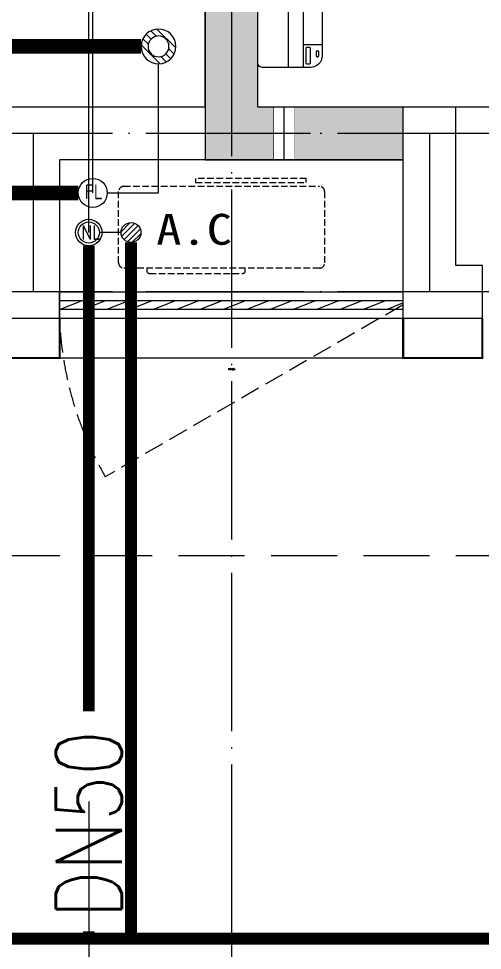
# Model space of a CAD drawing. Extents: x 27938 to 1507990, y 110129 to 923079.
# Drawn here: x 861411 to 863167, y 670163 to 673692 of the extents above; entities that cross this region are included whole.
import ezdxf

# ---------------------------------------------------------------- set-up
doc = ezdxf.new("R2010")
doc.units = 0
doc.header["$LTSCALE"] = 1000
doc.header["$MEASUREMENT"] = 0
doc.linetypes.add('DASH', pattern=[0.35, 0.25, -0.1])
doc.linetypes.add('DOTE', pattern=[2.42, 2, -0.2, 0.02, -0.2])
for name, color, linetype in [('3.5方案汇报，与郭总、侯月琴确定户型_t8$0$2020.03.04 -1安徽标准化洋房户型(UA）_t8_t8$0$看线', 154, 'Continuous'), ('COLUMN', 9, 'Continuous'), ('DIM_凝结', 150, 'Continuous'), ('DIM_废水', 31, 'Continuous'), ('DOTE', 1, 'Continuous'), ('EQUIP_地漏', 7, 'Continuous'), ('PIPE-凝结', 150, 'N'), ('PIPE-废水', 31, 'TG_F'), ('PUB_HATCH', 8, 'Continuous'), ('PUB_TEXT', 4, 'Continuous'), ('TEXT_凝结', 7, 'Continuous'), ('TWT_DIM', 3, 'Continuous'), ('VPIPE-凝结', 150, 'N'), ('VPIPE-废水', 31, 'Continuous'), ('WALL', 9, 'Continuous'), ('WINDOW', 4, 'Continuous'), ('WINDOW_TEXT', 7, 'Continuous'), ('卫生间', 6, 'Continuous'), ('机电标识类', 1, 'Continuous'), ('看线', 251, 'Continuous')]:
    doc.layers.add(name, color=color, linetype=linetype)
for name, color, linetype, lineweight in [('平面-空调室内机', 176, 'Continuous', 9), ('平面-空调预留孔', 173, 'Continuous', 15), ('空调', 76, 'Continuous', 13)]:
    doc.layers.add(name, color=color, linetype=linetype, lineweight=lineweight)
doc.styles.add('_TCH_DIM_T3', font='SIMPLEX.shx', dxfattribs={"width": 0.494118, "bigfont": 'GBCBIG.shx'})
doc.styles.add('_TCH_WINDOW', font='SIMPLEX.shx', dxfattribs={"width": 0.7, "height": 3.5, "bigfont": 'GBCBIG.shx'})
doc.styles.add('_TWT_PIPEDN', font='SIMPLEX', dxfattribs={"width": 0.8, "height": 3.5, "bigfont": 'HZTXT'})
doc.styles.get("Standard").update_dxf_attribs({"font": 'gbenor.shx', "bigfont": 'gbcbig.shx'})
doc.styles.add('TG_LINETYPE', font='SIMPLEX', dxfattribs={"width": 0.8, "height": 3, "bigfont": 'HZTXT'})
doc.styles.add('黑体', font='simhei.ttf')
doc.linetypes.add('N', pattern='A,3,-0.2,["N",Standard,S=0.25,R=0,X=-0.1,Y=-0.115],-0.2', length=3.4)
doc.linetypes.add('TG_F', pattern='A,2,-0.3,["F",TG_LINETYPE,S=0.1,R=0,X=-0.23,Y=-0.15],0', length=2.3)
doc.dimstyles.new('_TWT_ARCH&&100', dxfattribs={"dimtxt": 297.5, "dimasz": 100, "dimexe": 250, "dimexo": 300, "dimgap": 126.25, "dimtad": 1, "dimdec": 0, "dimzin": 0, "dimdsep": 46, "dimtxsty": '_TCH_DIM_T3', "dimblk": 'ARCHTICK', "dimcen": 0.09, "dimclrt": 7, "dimazin": 2, "dimtfac": 1, "dimtdec": 0, "dimtix": 1, "dimtmove": 2, "dimatfit": 3, "dimfxl": 1, "dimtolj": 1, "dimtzin": 0, "dimarcsym": 0})

# ---------------------------------------------------------------- blocks, each defined once
blk = doc.blocks.new('A$C148B7D8E')
at = {"layer": '卫生间', "color": 159, "linetype": 'DASH', "true_color": 0x22346e}
blk.add_lwpolyline([(9400.3, 15400), (7700, 15400), (7700, 10800), (7300, 10800), (7300, 10000), (900, 10000), (900, 9000), (-900, 9000), (-900, -900), (1750, -900), (1750, -2100), (23450, -2100), (23450, -900), (25100, -900)], dxfattribs=at)
blk = doc.blocks.new('GFDGFSDFGD')
at = {"layer": 'PUB_HATCH'}
blk.add_hatch(color=0, dxfattribs=at).paths.add_polyline_path([(455566.6, 364323.7), (455566.6, 364523.7), (455016.6, 364523.7), (455016.6, 365973.7), (454816.6, 365973.7), (454816.6, 364323.7)])
at = {"layer": 'COLUMN', "color": 0}
for p, q in [((454816.6, 365973.7), (454816.6, 364323.7)), ((455016.6, 364523.7), (455016.6, 365973.7)), ((455566.6, 364523.7), (455016.6, 364523.7)), ((455566.6, 364323.7), (455566.6, 364523.7)), ((454816.6, 364323.7), (455566.6, 364323.7))]:
    blk.add_line(p, q, dxfattribs=at)
blk = doc.blocks.new('dongkong')
blk.add_wipeout([(-603756, 210771), (-603756, 210570.8), (-603836, 210570.8), (-603836, 210771)])
at = {"layer": '机电标识类', "color": 250, "linetype": 'DASH', "ltscale": 400}
for p, q in [((-603796, 210771), (-603796, 210570.8)), ((-603896, 210670.7), (-603696, 210670.7))]:
    blk.add_line(p, q, dxfattribs=at)
at = {"layer": '空调', "color": 6, "linetype": 'DASH', "const_width": 2}
blk.add_lwpolyline([(-603756, 210771), (-603756, 210570.8), (-603836, 210570.8), (-603836, 210771)], close=True, dxfattribs=at)
blk = doc.blocks.new('A$C001338C2')
for p, q in [((845, 303.6), (55, 303.6)), ((109.1, 214.8), (109.1, 303.6)), ((0, 248.6), (0, 22)), ((900, 22), (900, 248.6)), ((22, 0), (878, 0))]:
    blk.add_line(p, q)
at = {"lineweight": 5}
for p, q in [((900, 214.8), (0, 214.8)), ((900, 143.2), (0, 143.2))]:
    blk.add_line(p, q, dxfattribs=at)
for points in [[(73.1, 275), (56.8, 275, -0.414214), (51.3, 280.5), (51.3, 283.4, -0.414214), (56.8, 288.9), (73.1, 288.9, -0.414214), (78.6, 283.4), (78.6, 280.5, -0.414214)], [(89.2, 226.4), (22.2, 226.4, -0.414214), (16.7, 231.9), (16.7, 243.1, -0.414214), (22.2, 248.6), (89.2, 248.6, -0.414214), (94.7, 243.1), (94.7, 231.9, -0.414214)]]:
    blk.add_lwpolyline(points, format="xyb", close=True)
for centre, radius, start, end in [((55, 248.6), 55, 90, 180), ((845, 248.6), 55, 360, 90), ((22, 22), 22, 180, 270), ((878, 22), 22, 270, 360)]:
    blk.add_arc(centre, radius, start, end)
blk = doc.blocks.new('$TwtSys$00000141')
at = {"color": 1}
for p, q in [((-47.1, 3.8), (-5, 45.9)), ((-47.1, 3.8), (-5, 45.9)), ((-43.6, -17.5), (17.5, 43.6)), ((-43.6, -17.5), (17.5, 43.6)), ((-33.2, -33.2), (33.2, 33.2)), ((-33.2, -33.2), (33.2, 33.2)), ((-16.2, -43.5), (43.8, 16.4)), ((-16.2, -43.5), (43.8, 16.4)), ((5.7, -46.1), (46.1, -5.7)), ((5.7, -46.1), (46.1, -5.7))]:
    blk.add_line(p, q, dxfattribs=at)
blk.add_circle((0, 0), 47, dxfattribs=at)
blk.add_circle((0, 0), 47, dxfattribs=at)
blk = doc.blocks.new('$TwtSys$00000543')
for p, q in [((-93.6, -8.5), (8.5, 93.6)), ((12.5, 55), (41.7, 84.2)), ((39.9, 39.9), (66.5, 66.5)), ((-8.5, -93.6), (93.6, 8.5)), ((55, 12.5), (84.2, 41.7)), ((-84.2, -41.7), (-55, -12.5)), ((-66.5, -66.5), (-39.9, -39.9)), ((-41.7, -84.2), (-12.5, -55))]:
    blk.add_line(p, q)
for radius in [94, 56.4]:
    blk.add_circle((0, 0), radius)
blk = doc.blocks.new('gsergvr')
at = {"layer": '平面-空调预留孔', "linetype": 'DASH', "ltscale": 0.1}
for p, q in [((34075.4, 17176.2), (34075.4, 17166.2)), ((34085.4, 17156.2), (34438.2, 17156.2)), ((34448.2, 17166.2), (34448.2, 17176.2))]:
    blk.add_line(p, q, dxfattribs=at)
blk.add_lwpolyline([(34679.3, 17515.3), (34259.5, 17515.3), (34259.5, 17500.2), (34679.3, 17500.2)], close=True, dxfattribs=at)
blk.add_lwpolyline([(34728.6, 17176.2), (33988.6, 17176.2, -0.414214), (33968.6, 17196.2), (33968.6, 17466.2, -0.414214), (33988.6, 17486.2), (34728.6, 17486.2, -0.414214), (34748.6, 17466.2), (34748.6, 17196.2, -0.414214)], format="xyb", close=True, dxfattribs=at)
for centre, start, end in [((34085.4, 17166.2), 180, 270), ((34438.2, 17166.2), 270, 0)]:
    blk.add_arc(centre, 10, start, end, dxfattribs=at)
at = {"layer": '平面-空调预留孔', "color": 251, "linetype": 'DASH', "ltscale": 0.1, "true_color": 0x636466, "style": '黑体', "width": 1.2}
blk.add_text('A.C', height=117.05, dxfattribs=at).set_placement((34110.9, 17264.8))
blk = doc.blocks.new('rtyryrtyeeretee')
at = {"layer": '平面-空调预留孔'}
blk.add_blockref('gsergvr', (635673.5, 326705.8), dxfattribs=at)
blk = doc.blocks.new('GDGDRGDGDRGDR')
blk.add_blockref('rtyryrtyeeretee', (-215152.6, 97240.1))
blk = doc.blocks.new('$WINLIB2D$00000039')
at = {"color": 0}
for points in [[(-0.5, 0.5), (-0.5, -0.5)], [(0.5, 0.5), (-0.5, 0.5)], [(0.5, -0.5), (0.5, 0.5)], [(-0.5, 0.1667), (0.5, 0.1667)], [(-0.3839, -0.1667), (-0.448, 0.1667)], [(-0.3159, -0.1667), (-0.38, 0.1667)], [(-0.2479, -0.1667), (-0.312, 0.1667)], [(-0.1799, -0.1667), (-0.244, 0.1667)], [(-0.1119, -0.1667), (-0.176, 0.1667)], [(-0.0439, -0.1667), (-0.108, 0.1667)], [(0.0241, -0.1667), (-0.04, 0.1667)], [(0.0921, -0.1667), (0.028, 0.1667)], [(0.16, -0.1667), (0.0959, 0.1667)], [(0.228, -0.1667), (0.1639, 0.1667)], [(0.296, -0.1667), (0.2319, 0.1667)], [(0.364, -0.1667), (0.2999, 0.1667)], [(0.432, -0.1667), (0.3679, 0.1667)], [(0.5, -0.1667), (0.4359, 0.1667)], [(-0.4519, -0.1667), (-0.5, 0.0836)], [(-0.5, -0.1667), (0.5, -0.1667)], [(0.5, -0.5), (-0.5, -0.5)]]:
    blk.add_lwpolyline(points, dxfattribs=at)
blk = doc.blocks.new('_ArchTick')
at = {"color": 0, "linetype": 'ByBlock', "const_width": 0.4}
blk.add_lwpolyline([(-0.5, -0.5), (0.5, 0.5)], dxfattribs=at)
blk = doc.blocks.new('*D1515')
at = {"layer": 'Defpoints', "color": 0}
for p in [(861241.6, 671026.7), (861676.6, 671026.7), (861676.6, 667647.9)]:
    blk.add_point(p, dxfattribs=at)
at = {"layer": 'TWT_DIM', "color": 0, "lineweight": -2}
for p, q in [((861241.6, 670726.7), (861241.6, 667397.9)), ((861676.6, 670726.7), (861676.6, 667397.9)), ((861241.6, 667647.9), (861141.6, 667647.9)), ((861241.6, 667647.9), (861676.6, 667647.9)), ((861676.6, 667647.9), (861776.6, 667647.9))]:
    blk.add_line(p, q, dxfattribs=at)
at = {"layer": 'TWT_DIM', "color": 0, "lineweight": -2, "xscale": 100, "yscale": 100, "zscale": 100}
blk.add_blockref('_ArchTick', (861241.6, 667647.9), dxfattribs=at)
at = {"layer": 'TWT_DIM', "color": 0, "lineweight": -2, "xscale": 100, "yscale": 100, "zscale": 100, "rotation": 180}
blk.add_blockref('_ArchTick', (861676.6, 667647.9), dxfattribs=at)
at = {"layer": 'TWT_DIM', "color": 7, "insert": (861459.1, 667922.9), "char_height": 297.5, "attachment_point": 5, "style": '_TCH_DIM_T3'}
blk.add_mtext('\\A1;435', dxfattribs=at)
blk = doc.blocks.new('*D1516')
at = {"layer": 'Defpoints', "color": 0}
for p in [(861676.6, 671026.7), (862216.6, 671026.7), (862216.6, 667647.9)]:
    blk.add_point(p, dxfattribs=at)
at = {"layer": 'TWT_DIM', "color": 0, "lineweight": -2}
for p, q in [((861676.6, 670726.7), (861676.6, 667397.9)), ((862216.6, 670726.7), (862216.6, 667397.9)), ((861676.6, 667647.9), (861576.6, 667647.9)), ((861676.6, 667647.9), (862216.6, 667647.9)), ((862216.6, 667647.9), (862316.6, 667647.9))]:
    blk.add_line(p, q, dxfattribs=at)
at = {"layer": 'TWT_DIM', "color": 0, "lineweight": -2, "xscale": 100, "yscale": 100, "zscale": 100}
blk.add_blockref('_ArchTick', (861676.6, 667647.9), dxfattribs=at)
at = {"layer": 'TWT_DIM', "color": 0, "lineweight": -2, "xscale": 100, "yscale": 100, "zscale": 100, "rotation": 180}
blk.add_blockref('_ArchTick', (862216.6, 667647.9), dxfattribs=at)
at = {"layer": 'TWT_DIM', "color": 7, "insert": (861946.6, 667922.9), "char_height": 297.5, "attachment_point": 5, "style": '_TCH_DIM_T3'}
blk.add_mtext('\\A1;540', dxfattribs=at)

msp = doc.modelspace()

# ---------------------------------------------------------------- hatches: boundary and pattern name
at = {"layer": 'PIPE-凝结'}
for points in [[(861836.6, 671382.2), (861859.1, 671382.2), (861859.1, 671372.9)], [(861836.6, 671382.2), (861852.5, 671366.3), (861859.1, 671372.9)]]:
    msp.add_hatch(color=256, dxfattribs=at).paths.add_polyline_path(points)

# ---------------------------------------------------------------- linework, layer by layer
at = {"color": 8, "const_width": 8}
for points in [[(861266.6, 672557.2), (861266.6, 672407.2), (861566.6, 672407.2), (861566.6, 672557.2)], [(862866.6, 672557.2), (862866.6, 672407.2), (863166.6, 672407.2), (863166.6, 672557.2)]]:
    msp.add_lwpolyline(points, dxfattribs=at)
at = {"layer": '3.5方案汇报，与郭总、侯月琴确定户型_t8$0$2020.03.04 -1安徽标准化洋房户型(UA）_t8_t8$0$看线', "color": 8, "ltscale": 10}
msp.add_line((865316.6, 673357.2), (863066.6, 673357.2), dxfattribs=at)
at = {"layer": 'DOTE', "color": 169, "linetype": 'DOTE', "ltscale": 0.3}
msp.add_line((879916.6, 672657.2), (825916.6, 672657.2), dxfattribs=at)
at = {"layer": 'PIPE-凝结', "ltscale": 0.5, "const_width": 45}
for points in [[(861676.6, 671222.2), (861676.6, 671067.8)], [(861676.6, 670234.5), (861676.6, 670207.2)], [(853216.6, 670207.2), (874966.6, 670207.2)]]:
    msp.add_lwpolyline(points, dxfattribs=at)
at = {"layer": 'VPIPE-凝结', "color": 8, "ltscale": 0.1}
for points in [[(861746.6, 673032.2), (861940.7, 673032.2), (861940.7, 673521.4)], [(861799, 672882.2), (861716.6, 672882.2)]]:
    msp.add_lwpolyline(points, dxfattribs=at)
at = {"layer": 'VPIPE-凝结', "color": 8}
msp.add_circle((861676.6, 672882.2), 40, dxfattribs=at)
at = {"layer": 'VPIPE-废水', "color": 8}
msp.add_circle((861691.6, 673032.2), 55, dxfattribs=at)
at = {"layer": 'WALL', "color": 8}
for p, q in [((861566.6, 672557.2), (861566.6, 672657.2)), ((861566.6, 672557.2), (861566.6, 672657.2)), ((861366.6, 672557.2), (861566.6, 672557.2)), ((862866.6, 672557.2), (863166.6, 672557.2))]:
    msp.add_line(p, q, dxfattribs=at)
at = {"layer": 'WINDOW', "color": 8, "linetype": 'DASH', "ltscale": 0.3}
msp.add_lwpolyline([(862864.7, 672607.2), (861738.8, 671957.2, -0.131652), (861564.7, 672607.2)], format="xyb", dxfattribs=at)
msp.add_lwpolyline([(862864.7, 672607.2), (861738.8, 671957.2, -0.131652), (861564.7, 672607.2)], format="xyb", dxfattribs=at)
at = {"layer": '看线', "color": 8, "ltscale": 0.5}
msp.add_lwpolyline([(861566.6, 672407.2), (862866.6, 672407.2)], dxfattribs=at)

# ---------------------------------------------------------------- block references
at = {"color": 8, "xscale": -1}
msp.add_blockref('A$C148B7D8E', (878016.6, 673757.2), dxfattribs=at)
at = {"color": 8}
msp.add_blockref('GFDGFSDFGD', (407300, 308833.4), dxfattribs=at)
at = {"layer": 'EQUIP_地漏', "color": 8, "xscale": -0.7000000000000001, "yscale": 0.7000000000000001, "zscale": 0.7}
msp.add_blockref('$TwtSys$00000543', (861940.7, 673587.2), dxfattribs=at)
at = {"layer": 'EQUIP_地漏', "color": 8, "xscale": -0.8, "yscale": -0.8, "zscale": 0.8, "rotation": 180}
msp.add_blockref('$TwtSys$00000141', (861836.6, 672882.2), dxfattribs=at)
at = {"layer": 'WINDOW', "color": 8}
ref = msp.add_blockref('$WINLIB2D$00000039', (862215.6, 672607.2), dxfattribs=dict(at, xscale=1299.999999983003, yscale=-100, zscale=1299.999999983003, rotation=180))
ref.add_attrib('A', 'BYC1320b', (862205.1, 672361.7), dxfattribs={"layer": 'WINDOW_TEXT', "color": 8, "ltscale": 0.5, "height": 5.95, "style": '_TCH_WINDOW', "width": 0.494118})
ref = msp.add_blockref('$WINLIB2D$00000039', (862215.6, 672607.2), dxfattribs=dict(at, xscale=1299.999999983003, yscale=-100, zscale=1299.999999983003, rotation=180))
ref.add_attrib('A', 'BYC1320b', (862205.1, 672361.7), dxfattribs={"layer": 'WINDOW_TEXT', "color": 8, "ltscale": 0.5, "height": 5.95, "style": '_TCH_WINDOW', "width": 0.494118})
at = {"layer": '平面-空调预留孔', "color": 8, "xscale": -0.800000000046565, "yscale": 0.800000000046565, "zscale": 0.800000000046565, "rotation": 269.9999997665698}
msp.add_blockref('A$C001338C2', (862316.8, 673507.2), dxfattribs=at)

# ---------------------------------------------------------------- texts
at = {"layer": 'TEXT_凝结', "style": '_TWT_PIPEDN', "width": 0.8}
msp.add_text('DN50', height=250, rotation=90, dxfattribs=at).set_placement((861801.6, 670284.5))

# ---------------------------------------------------------------- dimensions: what is measured, and where the dimension line sits
at = {"layer": 'TWT_DIM'}
for p1, p2, picture, middle in [((861241.6, 671026.7), (861676.6, 671026.7), '*D1515', (861459.1, 667922.9)), ((861676.6, 671026.7), (862216.6, 671026.7), '*D1516', (861946.6, 667922.9))]:
    dim = msp.add_aligned_dim(p1=p1, p2=p2, distance=-3378.8, dimstyle='_TWT_ARCH&&100', dxfattribs=at)
    dim.commit()
    dim.dimension.update_dxf_attribs({"geometry": picture, "text_midpoint": middle})

# ---------------------------------------------------------------- next in the draw order: block references
at = {"layer": '平面-空调室内机', "color": 8, "ltscale": 0.3, "rotation": 180}
msp.add_blockref('dongkong', (258620.6, 883928), dxfattribs=at)

# ---------------------------------------------------------------- next in the draw order: block references
at = {"color": 8}
msp.add_blockref('GDGDRGDGDRGDR', (407300, 231625.1), dxfattribs=at)

# ---------------------------------------------------------------- next in the draw order: linework, layer by layer
at = {"layer": '3.5方案汇报，与郭总、侯月琴确定户型_t8$0$2020.03.04 -1安徽标准化洋房户型(UA）_t8_t8$0$看线', "color": 8, "ltscale": 10}
msp.add_line((865316.6, 673357.2), (863066.6, 673357.2), dxfattribs=at)
at = {"layer": 'DIM_凝结'}
msp.add_line((861676.6, 672882.2), (861676.6, 674837.1), dxfattribs=at)
at = {"layer": 'DIM_废水'}
msp.add_line((861691.6, 673032.2), (861691.6, 675358), dxfattribs=at)
at = {"layer": 'DOTE', "color": 169, "linetype": 'DOTE', "ltscale": 0.3}
for p, q in [((862216.8, 681757.2), (862216.6, 666975.2)), ((879916.6, 673257.2), (825916.6, 673257.2)), ((861466.6, 673257.2), (861466.6, 672657.2)), ((861466.6, 673257.2), (861466.6, 672657.2)), ((862966.6, 673257.2), (862966.6, 672657.2)), ((862966.6, 673257.2), (862966.6, 672657.2))]:
    msp.add_line(p, q, dxfattribs=at)
at = {"layer": 'PIPE-凝结', "ltscale": 0.5, "const_width": 45}
for points in [[(861836.6, 672844.6), (861836.6, 671382.2)], [(861836.6, 672844.6), (861836.6, 670207.2)], [(861676.6, 672832.2), (861676.6, 671222.2)], [(861676.6, 672832.2), (861676.6, 671222.2)]]:
    msp.add_lwpolyline(points, dxfattribs=at)
at = {"layer": 'PIPE-废水', "ltscale": 0.5, "const_width": 55}
for points in [[(861041.6, 673587.2), (861874.9, 673587.2)], [(861041.6, 673587.2), (861874.9, 673587.2)], [(861341.6, 673032.2), (861636.6, 673032.2)], [(861341.6, 673032.2), (861636.6, 673032.2)]]:
    msp.add_lwpolyline(points, dxfattribs=at)
at = {"layer": 'VPIPE-凝结', "color": 8, "ltscale": 0.1}
for points in [[(861746.6, 673032.2), (861940.7, 673032.2), (861940.7, 673521.4)], [(861799, 672882.2), (861716.6, 672882.2)]]:
    msp.add_lwpolyline(points, dxfattribs=at)
at = {"layer": 'VPIPE-凝结'}
msp.add_circle((861676.6, 672882.2), 50, dxfattribs=at)
msp.add_circle((861676.6, 672882.2), 50, dxfattribs=at)
at = {"layer": 'VPIPE-凝结', "color": 8}
msp.add_circle((861676.6, 672882.2), 40, dxfattribs=at)
at = {"layer": 'VPIPE-废水'}
msp.add_circle((861691.6, 673032.2), 55, dxfattribs=at)
msp.add_circle((861691.6, 673032.2), 55, dxfattribs=at)
at = {"layer": 'VPIPE-废水', "color": 8}
msp.add_circle((861691.6, 673032.2), 55, dxfattribs=at)
at = {"layer": 'WALL', "color": 8}
for p, q in [((862316.6, 673357.2), (862316.6, 674457.2)), ((862116.6, 673357.2), (862116.6, 674357.2)), ((862116.6, 673357.2), (862116.6, 674357.2)), ((862116.6, 673357.2), (861366.6, 673357.2)), ((862116.6, 673357.2), (861366.6, 673357.2)), ((863066.6, 673357.2), (862316.6, 673357.2)), ((863066.6, 672757.2), (863066.6, 673357.2)), ((863066.6, 672757.2), (863066.6, 673357.2)), ((862216.6, 673157.2), (861566.6, 673157.2)), ((861566.6, 672657.2), (861566.6, 673157.2)), ((862216.6, 673157.2), (861566.6, 673157.2)), ((861566.6, 672657.2), (861566.6, 673157.2)), ((862866.6, 673157.2), (862216.6, 673157.2)), ((862866.6, 672557.2), (862866.6, 673157.2)), ((862866.6, 672557.2), (862866.6, 673157.2)), ((863166.6, 672757.2), (863066.6, 672757.2)), ((863166.6, 672757.2), (863066.6, 672757.2)), ((863166.6, 672557.2), (863166.6, 672757.2)), ((863166.6, 672557.2), (863166.6, 672757.2))]:
    msp.add_line(p, q, dxfattribs=at)

# ---------------------------------------------------------------- next in the draw order: block references
at = {"layer": 'EQUIP_地漏', "color": 8, "xscale": -0.7000000000000001, "yscale": 0.7000000000000001, "zscale": 0.7}
msp.add_blockref('$TwtSys$00000543', (861940.7, 673587.2), dxfattribs=at)
at = {"layer": 'EQUIP_地漏', "color": 8, "xscale": -0.8, "yscale": -0.8, "zscale": 0.8, "rotation": 180}
msp.add_blockref('$TwtSys$00000141', (861836.6, 672882.2), dxfattribs=at)
at = {"layer": '平面-空调预留孔', "color": 8, "xscale": -0.800000000046565, "yscale": 0.800000000046565, "zscale": 0.800000000046565, "rotation": 269.9999997665698}
msp.add_blockref('A$C001338C2', (862316.8, 673507.2), dxfattribs=at)

# ---------------------------------------------------------------- next in the draw order: texts
at = {"layer": 'PUB_TEXT', "color": 8}
for s, p in [('FL', (861661.5, 673008.3)), ('FL', (861661.5, 673008.3)), ('NL', (861648.6, 672854.2)), ('NL', (861648.6, 672854.2))]:
    msp.add_text(s, height=56, dxfattribs=at).set_placement(p)

# ---------------------------------------------------------------- next in the draw order: block references
at = {"layer": '平面-空调室内机', "color": 8, "ltscale": 0.3, "rotation": 180}
msp.add_blockref('dongkong', (258620.6, 883928), dxfattribs=at)

# ---------------------------------------------------------------- next in the draw order: linework, layer by layer
at = {"layer": 'WALL', "color": 8}
for p, q in [((862316.6, 673357.2), (862316.6, 674457.2)), ((863066.6, 673357.2), (862316.6, 673357.2)), ((862866.6, 673157.2), (862216.6, 673157.2))]:
    msp.add_line(p, q, dxfattribs=at)

doc.saveas('drawing.dxf')
